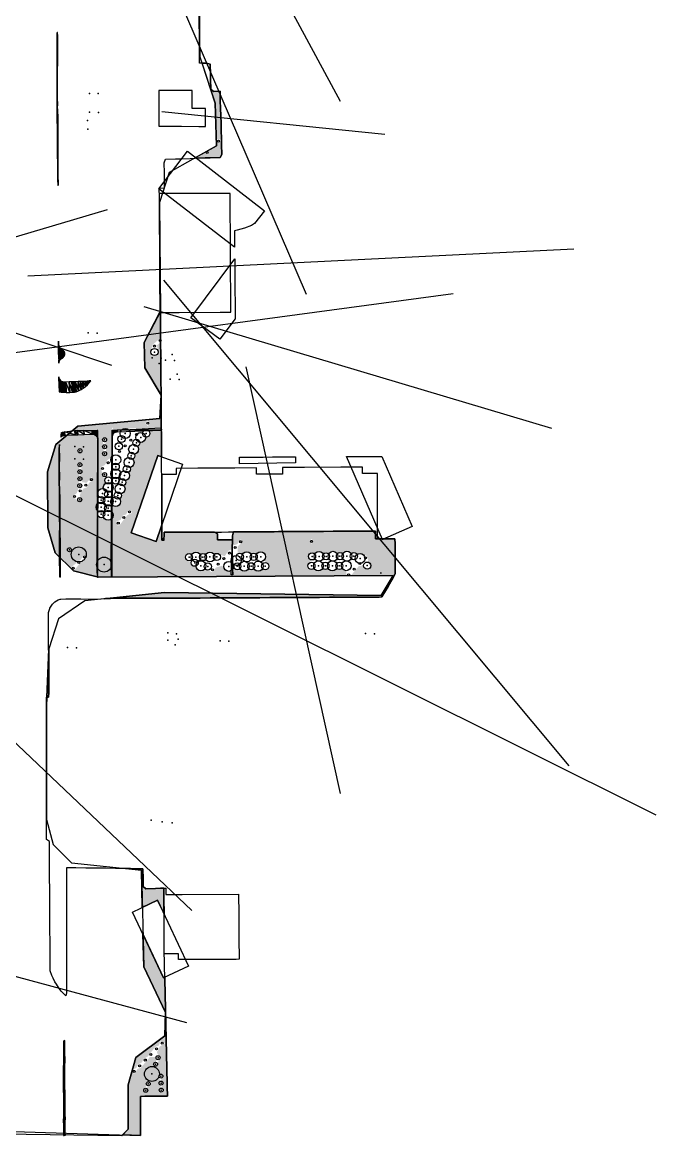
# Model space of a CAD drawing. Header units: metres. Extents: x 4 to 261, y 19 to 641.
# Drawn here: x 129.5 to 256.6, y 18.5 to 241.9 of the extents above; entities that cross this region are included whole.
import ezdxf

# ---------------------------------------------------------------- set-up
doc = ezdxf.new("R2010")
doc.units = ezdxf.units.M
for name, color, linetype in [('BOUNDARY', 7, 'Continuous'), ('BUILDING', 7, 'Continuous'), ('ELECTR_CABLE', 7, 'Continuous'), ('ELECTR_CABLE_COMM', 7, 'Continuous'), ('HEAT', 7, 'Continuous'), ('NEW_BUSH', 3, 'Continuous'), ('NEW_LAWN', 82, 'Continuous'), ('NEW_TREE', 3, 'Continuous'), ('OVERHEAD_POWER_LINE', 7, 'Continuous'), ('ROAD', 7, 'Continuous'), ('SEWER', 7, 'Continuous'), ('SIDEWALK_PATH', 7, 'Continuous'), ('TREE', 7, 'Continuous'), ('WATER_PIPELINE', 7, 'Continuous')]:
    doc.layers.add(name, color=color, linetype=linetype)

# ---------------------------------------------------------------- blocks, each defined once
blk = doc.blocks.new('СПИРЕЯ_СЕРАЯ')
blk.add_circle((0, 0), 0.2)
blk = doc.blocks.new('МИСКАНТУС_КИТАЙСКИЙ')
blk.add_circle((0, 0), 0.2)
blk = doc.blocks.new('ДЕРЕН_FLAVIRAMEA')
blk.add_circle((0, 0), 0.2)
blk = doc.blocks.new('ДЕРЕН_SIBIRICA')
blk.add_circle((0, 0), 0.2)

msp = doc.modelspace()

# ---------------------------------------------------------------- hatches: boundary and pattern name
at = {"layer": 'NEW_LAWN'}
for points in [[(167.89, 228.05), (169.2, 228.09), (169.49, 218.4), (168.44, 218.45), (168.21, 225.71), (167.25, 228.63)], [(166.02, 215.75), (166.85, 215.41), (166.96, 216.28), (168.48, 217.14), (168.46, 217.72), (169.5, 218.06), (169.58, 215.43), (169.2, 214.8), (164.3, 214.79)], [(157.35, 167.1), (154.13, 172.62), (153.98, 177.65), (157.12, 183.74), (157.26, 178.6), (155.62, 177.2), (155.34, 175.77), (155.69, 175.17), (156.39, 175.17), (156.74, 175.77), (156.54, 177.16), (157.27, 177.65)], [(192.18, 126.56), (150.37, 126.35), (150.35, 126.72), (158.04, 127.51), (192.18, 127.04)], [(153.49, 68.83), (154.27, 68.08), (157.92, 68.19), (157.95, 63.02), (156.66, 65.76), (153.59, 64.31)], [(157.87, 50.19), (158.11, 50.3), (158.27, 43.23), (153.87, 52.42), (153.72, 58.99)]]:
    msp.add_hatch(color=82, dxfattribs=at).paths.add_polyline_path(points)
h = msp.add_hatch(color=82, dxfattribs=at)
h.paths.add_polyline_path([(141.9, 159.22), (140.58, 160.03), (140.58, 159.24), (139.84, 160.25), (140.63, 160.91), (157.4, 162.46), (157.41, 160.56), (150.17, 160.4), (148, 160.09), (147.92, 159.86), (147.55, 160.83), (147.51, 154.73), (146.56, 154.05), (146.1, 153.09), (145.22, 152.66), (146.15, 149.44), (145.67, 148.47), (144.64, 147.72), (144.64, 159.99), (143.52, 160), (143.54, 159.28), (141.88, 160.02)])
h.paths.add_polyline_path([(154.68, 160.91), (155.16, 161.47), (154.68, 162.13), (154.21, 161.47)], flags=16)
h.paths.add_polyline_path([(145.9, 156.28), (145.65, 155.36), (146.18, 154.96), (146.41, 156.76), (146.12, 157.62), (146.41, 158.16), (146.03, 158.54), (145.65, 158.16)], flags=16)
h = msp.add_hatch(color=82, dxfattribs=at)
h.paths.add_polyline_path([(134.67, 140.46), (134.6, 151.7), (136.23, 157.21), (138.92, 159.47), (140.1, 159.14), (144.07, 159.23), (144.64, 157.65), (144.36, 144.65), (144.62, 130.67), (139.87, 131.86), (141.52, 133.97), (142.4, 134.4), (142.23, 135.05), (141.75, 135.05), (141.32, 134.17), (139.18, 132.49), (137.11, 134.49), (137, 154.45), (136.98, 134.62), (136.09, 135.48)])
h.paths.add_polyline_path([(137, 154.45), (137, 154.45), (137, 154.45)], flags=16)
h.paths.add_polyline_path([(137, 154.45), (136.99, 155.45), (136.98, 157.2), (136.89, 156.6)], flags=16)
h.paths.add_polyline_path([(139.5, 146.77), (141.04, 145.76), (141.37, 145.95), (141.04, 147.09), (141.77, 148.37), (142.48, 148.61), (142.9, 149.5), (143.85, 150.16), (143.37, 150.64), (142.44, 149.54), (141.56, 149.64), (141.15, 150.88), (141.45, 153.14), (141.07, 153.52), (140.69, 153.14), (140.98, 152.6), (140.68, 151.74), (140.97, 151.2), (140.76, 148.32), (140.44, 147.43)], flags=16)
h.paths.add_polyline_path([(140.89, 155.61), (141.4, 155.75), (141.27, 156.27), (140.75, 156.13)], flags=16)
h.paths.add_polyline_path([(138.64, 135.9), (139.16, 135.76), (139.3, 136.28), (138.78, 136.42)], flags=16)
h = msp.add_hatch(color=82, dxfattribs=at)
h.paths.add_polyline_path([(144.63, 142.74), (146.74, 142.03), (147.43, 142.21), (147.48, 130.66), (147.53, 144.53), (149.08, 145.26), (149.13, 146.37), (149.97, 147.82), (150.01, 148.99), (150.88, 150.47), (150.91, 151.64), (151.79, 153.12), (151.82, 154.29), (153.18, 157.54), (154.97, 159.07), (154.88, 160.12), (157.41, 160.12), (157.47, 154.73), (156.7, 154.99), (151.38, 139.46), (156.38, 137.76), (157.43, 140.81), (157.53, 138.02), (157.95, 138.02), (157.95, 139.59), (168.06, 139.65), (168.68, 139.28), (168.68, 138.1), (170.49, 138.1), (171.7, 138.11), (171.92, 139.67), (200.38, 139.83), (200.38, 138.28), (204.29, 138.31), (204.35, 131.32), (204.17, 130.94), (195.43, 130.89), (197.06, 132.83), (197.73, 132.9), (198.73, 132.21), (199.34, 132.56), (198.63, 134.89), (194.66, 135.78), (193.83, 135.42), (191.86, 135.76), (189.88, 135.4), (189.06, 135.74), (187.06, 135.11), (187.33, 133.71), (186.84, 132.85), (187.19, 132.24), (188.93, 131.88), (189.76, 132.23), (191.73, 131.89), (193.72, 132.25), (194.57, 131.59), (194.47, 130.89), (144.83, 130.62)])
h.paths.add_polyline_path([(171.72, 132.15), (174.06, 131.8), (176.04, 132.16), (176.86, 131.81), (178.6, 132.19), (178.95, 132.8), (178.18, 133.83), (178.33, 134.7), (177.84, 135.54), (175.36, 135.31), (174.55, 135.66), (173.41, 135.3), (172.7, 135.56), (172.72, 136.77), (173.82, 137.71), (173.34, 138.19), (172.68, 137.24), (171.7, 136.92), (171.7, 138.11), (171.62, 136.23), (170.84, 135.86), (170.15, 134.82), (167.17, 135.62), (166.34, 135.26), (164.37, 135.6), (162.37, 134.97), (162.37, 134.27), (164.87, 132.02), (166.39, 132.13), (167.69, 131.57), (168.35, 132.52), (169.61, 132.89), (170.44, 131.91), (171.68, 131.98), (171.73, 131.07)], flags=16)
h.paths.add_polyline_path([(201.43, 131.51), (201.44, 131.51), (201.44, 131.51)], flags=16)
h.paths.add_polyline_path([(187.56, 137.3), (188.04, 137.78), (187.56, 138.26), (187.08, 137.78)], flags=16)
h.paths.add_polyline_path([(149.67, 142.97), (149.24, 142.09), (148.38, 141.76), (148.54, 141.01), (149.02, 141.01), (150.57, 143.02), (151.45, 143.45), (151.45, 143.93), (150.8, 144.1), (150.38, 143.22)], flags=16)
h = msp.add_hatch(color=82, dxfattribs=at)
h.paths.add_polyline_path([(150.79, 19.86), (150.73, 28.71), (151.43, 31.1), (152.17, 31.03), (152.6, 31.91), (153.3, 32.16), (155.13, 34.33), (156.26, 34.3), (156.45, 33.61), (155.88, 32.87), (156.45, 32.55), (157.13, 34.18), (156.51, 35.25), (157.12, 36.44), (158.24, 37.1), (157.21, 37.48), (156.93, 36.63), (156.22, 36.38), (154.66, 34.37), (153.78, 33.94), (153.53, 33.24), (152.65, 32.81), (152.4, 32.11), (151.65, 31.85), (152.33, 34.2), (158.37, 38.74), (158.65, 26.47), (153.21, 26.41), (153.21, 18.57), (149.65, 18.68)])
h.paths.add_polyline_path([(157.46, 28.24), (157.43, 29.95), (157.7, 30.48), (157.33, 30.86), (156.95, 30.48), (157.29, 28.52), (157.01, 27.68), (157.39, 27.3), (157.77, 27.68)], flags=16)
h.paths.add_polyline_path([(154.89, 29.29), (154.45, 29.13), (154.09, 27.31), (154.61, 27.45), (154.59, 28.21), (155.16, 28.94)], flags=16)

# ---------------------------------------------------------------- linework, layer by layer
at = {"layer": 'BOUNDARY'}
msp.add_lwpolyline([(117.2, 19.69), (153.21, 18.57), (153.21, 20.42), (153.21, 21.42), (153.21, 23.42), (153.21, 24.41), (153.21, 26.41), (154.12, 26.49), (156.11, 26.49), (157.11, 26.49), (158.65, 26.47), (158.65, 26.47), (158.63, 26.95), (158.6, 27.95), (158.56, 29.93), (158.54, 30.93), (158.5, 32.94), (158.47, 33.92), (158.42, 35.92), (158.41, 36.92), (158.36, 38.91), (158.33, 39.91), (158.29, 41.91), (158.27, 42.91), (158.23, 44.9), (158.2, 45.9), (158.16, 47.9), (158.14, 48.9), (158.1, 50.88), (158.07, 51.88), (158.02, 53.88), (158.01, 54.87), (158.01, 55), (158.01, 55), (157.99, 56.87), (157.98, 57.87), (157.98, 59.87), (157.96, 60.86), (157.95, 62.86), (157.95, 63.86), (157.93, 65.84), (157.93, 66.85), (157.92, 68.19), (157.92, 68.19), (157.26, 68.17), (156.26, 68.14), (154.27, 68.08), (153.77, 68.56), (153.74, 70.56), (153.72, 71.56), (153.71, 72.09), (153.71, 72.09), (152.24, 72.1), (151.24, 72.12), (149.24, 72.13), (148.24, 72.15), (146.25, 72.18), (145.25, 72.18), (143.25, 72.21), (142.25, 72.22), (140.27, 72.24), (139.27, 72.25), (138.39, 72.27), (138.39, 72.27), (138.39, 71.15), (138.39, 70.14), (138.39, 68.16), (138.39, 67.16), (138.39, 65.16), (138.39, 64.16), (138.39, 62.17), (138.4, 61.17), (138.4, 59.17), (138.4, 58.17), (138.4, 56.18), (138.4, 55.18), (138.4, 53.18), (138.4, 52.18), (138.4, 50.2), (138.4, 49.2), (138.4, 47.2), (138.24, 46.58), (137.86, 46.96), (137.86, 46.96), (137.34, 47.52), (137.34, 47.52), (136.91, 48.08), (136.36, 48.9), (136.04, 49.42), (136.04, 49.42), (135.7, 50.11), (135.7, 50.11), (135.44, 50.67), (135.13, 51.61), (135.12, 53.62), (135.12, 54.6), (135.1, 56.6), (135.09, 57.6), (135.07, 59.6), (135.07, 60.59), (135.06, 62.59), (135.04, 63.59), (135.03, 65.59), (135.03, 66.58), (135.01, 68.58), (135, 69.58), (134.98, 71.58), (134.98, 72.56), (134.97, 74.56), (134.95, 75.57), (134.94, 77.55), (134.37, 77.98), (134.37, 79.98), (134.38, 80.99), (134.38, 82.97), (134.38, 83.97), (134.38, 85.97), (134.38, 86.97), (134.38, 88.96), (134.38, 89.96), (134.38, 91.96), (134.38, 92.96), (134.38, 94.95), (134.38, 95.95), (134.38, 97.95), (134.38, 98.95), (134.38, 100.93), (134.38, 101.93), (134.38, 103.94), (134.38, 104.94), (134.4, 106.53), (134.4, 106.53), (134.79, 106.52), (134.86, 107.43), (134.85, 109.43), (134.85, 110.43), (134.83, 112.42), (134.83, 113.42), (134.82, 115.42), (134.8, 116.42), (134.8, 118.4), (134.79, 119.4), (134.77, 121.41), (134.77, 122.41), (134.77, 123.09), (134.77, 123.09), (134.79, 123.51), (134.79, 123.51), (134.88, 123.91), (134.88, 123.91), (135.01, 124.32), (135.01, 124.32), (135.03, 124.36), (135.56, 125.2), (135.7, 125.33), (135.7, 125.33), (136.01, 125.62), (136.01, 125.62), (136.36, 125.84), (136.36, 125.84), (136.73, 126.02), (136.73, 126.02), (137.12, 126.15), (137.12, 126.15), (137.27, 126.18), (138.25, 126.26), (140.25, 126.23), (141.25, 126.23), (143.24, 126.2), (144.24, 126.18), (144.54, 126.18), (144.54, 126.18), (146.24, 126.29), (147.23, 126.33), (147.29, 126.35), (147.29, 126.35), (149.23, 126.35), (150.23, 126.35), (152.21, 126.35), (153.21, 126.36), (155.21, 126.36), (156.21, 126.36), (158.2, 126.38), (159.2, 126.38), (161.2, 126.39), (162.2, 126.39), (164.19, 126.41), (165.19, 126.41), (167.19, 126.42), (168.19, 126.42), (170.18, 126.44), (171.18, 126.44), (173.18, 126.45), (174.18, 126.45), (176.16, 126.47), (177.16, 126.47), (179.16, 126.48), (180.16, 126.48), (182.15, 126.5), (183.15, 126.51), (185.15, 126.51), (186.15, 126.53), (188.14, 126.53), (189.14, 126.54), (191.14, 126.56), (192.14, 126.56), (194.13, 126.57), (195.13, 126.57), (197.13, 126.59), (198.13, 126.59), (200.11, 126.6), (201.11, 126.6), (201.65, 126.62), (201.65, 126.62), (202.4, 127.87), (202.91, 128.72), (203.92, 130.44), (204.35, 131.32), (204.34, 133.32), (204.32, 134.31), (204.31, 136.31), (204.31, 137.31), (204.29, 138.31), (204.29, 138.31), (203.31, 138.29), (202.31, 138.29), (200.8, 138.28), (200.8, 138.28), (200.38, 138.28), (200.38, 138.28), (200.38, 138.35), (200.38, 139.35), (200.38, 139.83), (200.38, 139.83), (198.87, 139.82), (197.87, 139.82), (195.87, 139.8), (194.87, 139.8), (192.89, 139.79), (191.89, 139.79), (189.89, 139.77), (188.88, 139.77), (186.9, 139.76), (185.9, 139.74), (183.9, 139.74), (182.9, 139.73), (180.91, 139.73), (179.91, 139.71), (177.91, 139.7), (176.91, 139.7), (174.92, 139.68), (173.92, 139.68), (171.92, 139.67), (171.7, 138.89), (171.7, 138.11), (171.7, 138.11), (170.49, 138.1), (169.5, 138.1), (168.68, 138.1), (168.68, 138.1), (168.68, 139.28), (168.06, 139.65), (166.05, 139.64), (165.05, 139.62), (163.07, 139.62), (162.07, 139.61), (160.07, 139.61), (159.07, 139.59), (157.95, 139.59), (157.95, 139.59), (157.95, 138.73), (157.63, 138.02), (157.53, 138.02), (157.53, 138.02), (157.51, 139.91), (157.51, 140.91), (157.51, 142.91), (157.51, 143.91), (157.51, 145.89), (157.5, 146.89), (157.5, 148.89), (157.5, 149.89), (157.5, 151.16), (157.5, 151.16), (157.48, 151.88), (157.48, 152.88), (157.47, 154.88), (157.45, 155.88), (157.44, 157.87), (157.42, 158.87), (157.41, 160.87), (157.41, 161.85), (157.38, 163.86), (157.38, 164.86), (157.36, 166.86), (157.35, 167.84), (157.33, 169.84), (157.32, 170.84), (157.3, 172.84), (157.3, 173.83), (157.29, 175.83), (157.27, 176.83), (157.26, 178.82), (157.24, 179.82), (157.23, 181.82), (157.23, 182.82), (157.2, 184.8), (157.2, 185.81), (157.18, 187.81), (157.17, 188.81), (157.15, 190.79), (157.14, 191.79), (157.13, 193.79), (157.13, 194.79), (157.11, 196.78), (157.1, 197.78), (157.08, 199.78), (157.07, 200.78), (157.05, 202.77), (157.04, 203.77), (157.02, 205.77), (157.02, 206.77), (157.01, 208.61), (157.01, 208.61), (157.15, 208.62), (158.05, 208.71), (158.04, 210.71), (158.02, 211.71), (158.01, 213.71), (158.23, 214.47), (160.23, 214.53), (161.23, 214.56), (163.22, 214.62), (164.22, 214.65), (166.22, 214.71), (167.2, 214.74), (169.2, 214.8), (169.58, 215.43), (169.52, 217.43), (169.49, 218.42), (169.43, 220.42), (169.4, 221.42), (169.34, 223.4), (169.31, 224.4), (169.25, 226.4), (169.22, 227.4), (169.2, 228.09), (169.2, 228.09), (167.89, 228.05), (167.37, 228.52), (167.31, 230.53), (167.28, 231.51), (167.22, 233.51), (166.46, 233.74), (165.04, 233.69), (165.04, 233.69), (165.04, 234.26), (165.04, 235.26), (165.05, 237.26), (165.05, 238.26), (165.05, 240.25), (165.07, 241.25), (165.07, 243.25)], dxfattribs=at)
at = {"layer": 'BUILDING'}
for points in [[(156.9, 221.07), (157.9, 221.06), (157.9, 221.06), (160.01, 221.06), (160.01, 221.06), (160.19, 221.06), (160.19, 221.06), (160.83, 221.06), (160.83, 221.06), (161.02, 221.06), (161.02, 221.06), (161.44, 221.06), (161.44, 221.06), (164.96, 221.04), (164.96, 221.04), (165.76, 221.04), (165.76, 221.04), (166.17, 221.04), (166.17, 221.04), (166.26, 221.04), (166.26, 221.04), (166.28, 224.63), (166.28, 224.63), (163.61, 224.64), (163.61, 224.64), (163.59, 228.27), (163.59, 228.27), (161.01, 228.27), (161.01, 228.27), (160.8, 228.27), (160.8, 228.27), (160.08, 228.26), (160.08, 228.26), (159.66, 228.26), (159.66, 228.26), (157.84, 228.26), (157.84, 228.26), (156.92, 228.26), (156.92, 228.26), (156.9, 221.07)], [(156.88, 208.52), (162.68, 216.04), (178.14, 204.12), (176.13, 201.52), (175.48, 201.18), (174.08, 200.62), (172.63, 200.2), (172.08, 200.1), (172.08, 200), (172.08, 199.89), (172.09, 197.95), (172.11, 197), (172.11, 196.89), (172.11, 196.78)], [(170.53, 207.59), (168.04, 207.59), (168.04, 207.59), (160.87, 207.58), (160.87, 207.58), (157.99, 207.56), (157.99, 207.56), (156.95, 207.56), (156.95, 207.56), (157.07, 191), (157.07, 191), (157.13, 183.67), (157.13, 183.67), (158.2, 183.67), (158.2, 183.67), (160.96, 183.68), (160.96, 183.68), (169.22, 183.73), (169.22, 183.73), (171.07, 183.73), (171.07, 183.73), (171.35, 183.73), (171.35, 183.73), (171.24, 207.59), (171.24, 207.59), (170.53, 207.59)], [(172.13, 194.48), (172.13, 193.85), (172.14, 191.96), (172.15, 191.02), (172.15, 190.91), (172.17, 188.97), (172.18, 188.03), (172.18, 187.92), (172.2, 185.92), (172.2, 185.81), (172.2, 184.92), (172.23, 183.04), (172.23, 182.82), (172.23, 182.45), (169.18, 178.33), (163.35, 182.65)], [(161.69, 153.28), (156.38, 137.76), (151.39, 139.46), (156.7, 154.99)], [(184.35, 153.51), (173.1, 153.36), (173.09, 154.68), (173.81, 154.68), (173.92, 154.68), (174.87, 154.68), (176.8, 154.7), (176.91, 154.7), (177.85, 154.7), (179.74, 154.71), (180.69, 154.72), (180.91, 154.73), (182.79, 154.73), (183.67, 154.74), (183.9, 154.74), (184.33, 154.74)], [(194.54, 154.8), (194.76, 154.8), (194.87, 154.8), (195.82, 154.8), (197.76, 154.82), (197.87, 154.82), (198.8, 154.82), (200.23, 154.83), (201.64, 154.77), (207.73, 140.74), (201.77, 138.15)], [(200.79, 148.33), (200.77, 151.37), (200.77, 151.37), (199.8, 151.37), (199.8, 151.37), (199.62, 151.37), (199.62, 151.37), (197.81, 151.36), (197.81, 151.36), (197.81, 152.31), (197.81, 152.31), (197.81, 152.64), (197.81, 152.64), (193.44, 152.63), (193.44, 152.63), (186.17, 152.58), (186.17, 152.58), (181.73, 152.57), (181.73, 152.57), (181.73, 152.25), (181.73, 152.25), (181.73, 151.28), (181.73, 151.28), (178.54, 151.27), (178.54, 151.27), (176.52, 151.25), (176.52, 151.25), (176.51, 152.51), (176.51, 152.51), (172.13, 152.48), (172.13, 152.48), (171.79, 152.48), (171.79, 152.48), (164.74, 152.43), (164.74, 152.43), (160.42, 152.42), (160.42, 152.42), (160.42, 151.84), (160.42, 151.84), (160.42, 151.18), (160.42, 151.18), (158.77, 151.16), (158.77, 151.16), (158.29, 151.16), (158.29, 151.16), (157.5, 151.16), (157.5, 151.16), (157.5, 146.18), (157.5, 146.18), (157.53, 138.02), (157.53, 138.02), (157.95, 138.02), (157.95, 138.02), (157.95, 139.59), (157.95, 139.59), (158.48, 139.59), (158.48, 139.59), (161.11, 139.61), (161.11, 139.61), (168.68, 139.65), (168.68, 139.65), (169.5, 139.65), (169.5, 139.65), (170.88, 139.67), (170.88, 139.67), (171.41, 139.67), (171.41, 139.67), (171.7, 139.67), (171.7, 139.67), (172.07, 139.67), (172.07, 139.67), (200.04, 139.83), (200.04, 139.83), (200.38, 139.83), (200.38, 139.83), (200.38, 138.28), (200.38, 138.28), (200.8, 138.28), (200.8, 138.28), (200.8, 143.07), (200.8, 143.07), (200.79, 148.33)], [(172.44, 53.91), (165.26, 53.88), (160.89, 53.85), (160.87, 54.23), (160.87, 55.03), (158.65, 55.02), (158.01, 55), (157.96, 61.83), (157.93, 65.49), (157.93, 66.68), (157.92, 68.19), (158.33, 68.19), (158.35, 66.93), (161.59, 66.95), (172.93, 67.01), (172.93, 66.85), (172.93, 65.9), (172.95, 63.97), (172.95, 63.86), (172.95, 62.91), (172.96, 61.03), (172.97, 60.1), (172.98, 59.87), (172.98, 57.98), (172.99, 57.09), (172.99, 56.99), (173.01, 55.12), (173.01, 55), (173.01, 54.98), (173.02, 54.17), (173.02, 53.92)], [(156.66, 65.76), (162.87, 52.54), (157.86, 50.18), (151.65, 63.4)]]:
    msp.add_lwpolyline(points, close=True, dxfattribs=at)
at = {"layer": 'ELECTR_CABLE'}
for p, q in [((186.53, 187.3), (132.51, 312.83)), ((35.56, 171.46), (146.61, 204.34)), ((153.89, 184.9), (235.7, 160.47))]:
    msp.add_line(p, q, dxfattribs=at)
at = {"layer": 'ELECTR_CABLE_COMM'}
for p, q in [((216, 187.47), (93.86, 171.02)), ((112.57, 54.7), (162.45, 41.21))]:
    msp.add_line(p, q, dxfattribs=at)
at = {"layer": 'GROUND'}
msp.add_lwpolyline([(165.07, 243.25), (165.07, 241.25), (165.05, 240.25), (165.05, 239.16), (164.79, 250.55)], dxfattribs=at)
for points in [[(167.22, 233.51), (167.28, 231.51), (167.31, 230.53), (167.37, 228.52), (167.89, 228.05), (169.2, 228.09), (169.22, 227.4), (169.25, 226.4), (169.31, 224.4), (169.34, 223.4), (169.4, 221.42), (169.43, 220.42), (169.49, 218.42), (169.52, 217.43), (169.58, 215.43), (169.2, 214.8), (167.2, 214.74), (166.22, 214.71), (164.47, 214.66), (164.3, 214.79), (168.48, 217.14), (168.21, 225.71), (165.58, 233.71), (166.46, 233.74)], [(157.23, 181.82), (157.24, 179.82), (157.26, 178.82), (157.27, 176.83), (157.29, 175.83), (157.3, 173.83), (157.3, 172.84), (157.32, 170.84), (157.33, 169.84), (157.35, 167.84), (157.36, 166.86), (157.38, 164.86), (157.38, 163.86), (157.41, 161.85), (157.41, 160.87), (157.42, 158.87), (157.44, 157.87), (157.45, 155.88), (157.47, 154.88), (157.47, 154.73), (156.7, 154.99), (151.39, 139.46), (156.38, 137.76), (157.51, 141.07), (157.51, 140.91), (157.51, 139.91), (157.53, 138.02), (157.63, 138.02), (157.95, 138.02), (157.95, 138.73), (157.95, 139.59), (158.48, 139.59), (159.07, 139.59), (159.42, 139.6), (161.11, 139.61), (162.07, 139.61), (162.7, 139.62), (163.64, 139.62), (165.05, 139.62), (165.99, 139.64), (168.06, 139.65), (168.68, 139.28), (168.68, 138.1), (169.5, 138.1), (170.49, 138.1), (171.7, 138.11), (171.7, 138.89), (171.92, 139.67), (172.07, 139.67), (174.61, 139.68), (174.92, 139.68), (176.03, 139.69), (177.16, 139.7), (177.91, 139.7), (179.91, 139.71), (180.05, 139.71), (182.24, 139.73), (182.9, 139.73), (183.32, 139.73), (184.78, 139.74), (185.9, 139.74), (186.62, 139.75), (189.87, 139.77), (189.89, 139.77), (189.95, 139.77), (192.41, 139.79), (192.89, 139.79), (194.58, 139.8), (194.95, 139.8), (195.87, 139.8), (197.87, 139.82), (198.87, 139.82), (200.38, 139.83), (200.38, 139.35), (200.38, 138.35), (200.38, 138.28), (200.8, 138.28), (201.71, 138.29), (201.77, 138.15), (202.1, 138.29), (202.31, 138.29), (203.31, 138.29), (204.29, 138.31), (204.31, 137.31), (204.31, 136.31), (204.32, 134.31), (204.34, 133.32), (204.35, 131.32), (203.92, 130.44), (202.91, 128.72), (202.4, 127.87), (201.65, 126.62), (201.11, 126.6), (200.11, 126.6), (198.13, 126.59), (197.13, 126.59), (195.13, 126.57), (194.13, 126.57), (192.14, 126.56), (191.14, 126.56), (189.14, 126.54), (188.14, 126.53), (186.15, 126.53), (185.15, 126.51), (183.15, 126.51), (182.15, 126.5), (180.16, 126.48), (179.16, 126.48), (177.16, 126.47), (176.16, 126.47), (174.18, 126.45), (173.18, 126.45), (171.18, 126.44), (170.18, 126.44), (168.19, 126.42), (167.19, 126.42), (165.19, 126.41), (164.19, 126.41), (162.2, 126.39), (161.2, 126.39), (159.2, 126.38), (158.2, 126.38), (156.21, 126.36), (155.21, 126.36), (153.21, 126.36), (152.21, 126.35), (150.23, 126.35), (149.23, 126.35), (147.29, 126.35), (147.23, 126.33), (146.24, 126.29), (145.95, 126.27), (158.04, 127.51), (201.53, 126.91), (203.95, 130.94), (144.83, 130.62), (139.81, 131.88), (136.09, 135.48), (134.67, 140.46), (134.6, 151.7), (136.23, 157.21), (140.63, 160.91), (157.12, 162.46), (157.35, 167.1), (154.13, 172.62), (153.98, 177.65), (157.12, 183.74), (157.13, 183.67), (157.22, 183.67), (157.23, 182.82)], [(134.83, 113.42), (134.83, 112.42), (134.85, 110.43), (134.85, 109.43), (134.86, 107.43), (134.79, 106.52), (134.46, 106.53), (134.81, 116.12), (134.82, 115.42)], [(134.38, 85.97), (134.38, 83.97), (134.38, 82.97), (134.38, 81.98), (134.38, 82), (134.38, 88.54), (134.38, 86.97)], [(152.24, 72.1), (153.71, 72.09), (153.72, 71.56), (153.74, 70.56), (153.77, 68.56), (154.27, 68.08), (156.26, 68.14), (157.26, 68.17), (157.92, 68.19), (157.93, 66.68), (157.93, 65.84), (157.93, 65.49), (157.95, 63.66), (157.95, 63.02), (156.66, 65.76), (153.59, 64.31), (153.42, 71.78), (150.26, 72.12), (151.24, 72.12)], [(158.14, 48.9), (158.16, 47.9), (158.2, 45.9), (158.23, 44.9), (158.27, 42.91), (158.29, 41.91), (158.33, 39.91), (158.36, 38.91), (158.41, 36.92), (158.42, 35.92), (158.47, 33.92), (158.5, 32.94), (158.54, 30.93), (158.56, 29.93), (158.6, 27.95), (158.63, 26.95), (158.65, 26.47), (157.11, 26.49), (156.11, 26.49), (154.12, 26.49), (153.21, 26.41), (153.21, 24.41), (153.21, 23.42), (153.21, 21.42), (153.21, 20.42), (153.21, 18.57), (149.65, 18.68), (150.79, 19.86), (150.73, 28.71), (152.33, 34.2), (158.11, 38.54), (158.26, 43.24), (153.87, 52.42), (153.72, 59), (157.86, 50.18), (158.11, 50.3)]]:
    msp.add_lwpolyline(points, close=True, dxfattribs=at)
at = {"layer": 'HEAT'}
for p, q in [((130.62, 191.05), (240.17, 196.44)), ((63.96, 158.06), (163.55, 63.68)), ((124.28, 148.89), (256.63, 82.88))]:
    msp.add_line(p, q, dxfattribs=at)
at = {"layer": 'NEW_BUSH'}
for centre, radius in [((156.04, 175.77), 0.72), ((149.42, 158.31), 0.72), ((150.17, 159.42), 1), ((153.27, 158.63), 1), ((154.37, 159.42), 0.72), ((146.03, 158.16), 0.4), ((146.03, 156.76), 0.4), ((148.88, 156.85), 0.72), ((151.85, 156.25), 1), ((152.4, 157.54), 0.72), ((141.08, 155.94), 0.4), ((146.03, 155.36), 0.4), ((148.27, 154.15), 1), ((150.94, 153.6), 1), ((151.39, 154.93), 0.72), ((141.06, 151.74), 0.4), ((141.07, 153.14), 0.4), ((148.26, 151.35), 1), ((148.26, 152.75), 0.72), ((150.03, 150.96), 1), ((150.49, 152.28), 0.72), ((141.06, 150.34), 0.4), ((146.03, 151.16), 0.4), ((146.78, 150.01), 0.72), ((148.25, 149.95), 0.72), ((149.58, 149.63), 0.72), ((141.05, 148.94), 0.4), ((145.64, 147.4), 1), ((146.77, 148.61), 1), ((146.76, 147.21), 0.72), ((148.67, 146.98), 0.72), ((149.13, 148.31), 1), ((141.04, 146.14), 0.4), ((145.33, 144.65), 1), ((145.34, 146.05), 0.72), ((146.75, 145.81), 1), ((148.24, 145.75), 1), ((145.33, 143.25), 0.72), ((146.74, 143.01), 1), ((146.75, 144.41), 0.72), ((138.97, 136.09), 0.4), ((162.97, 134.62), 0.72), ((164.37, 134.63), 1), ((164.11, 133.49), 0.72), ((165.77, 134.63), 0.72), ((167.17, 134.64), 1), ((168.57, 134.65), 0.72), ((172.42, 133.93), 1), ((173.15, 134.67), 0.72), ((174.55, 134.68), 1), ((175.95, 134.69), 0.72), ((177.35, 134.7), 1), ((187.66, 134.76), 0.72), ((189.06, 134.77), 1), ((190.46, 134.77), 0.72), ((191.86, 134.78), 1), ((193.26, 134.79), 0.72), ((194.66, 134.8), 1), ((196.06, 134.81), 0.72), ((197.29, 134.35), 1), ((165.36, 132.87), 1), ((166.73, 132.74), 0.72), ((170.93, 132.76), 1), ((172.66, 132.77), 0.72), ((174.06, 132.78), 1), ((175.46, 132.78), 0.72), ((176.86, 132.79), 1), ((178.26, 132.8), 0.72), ((187.53, 132.85), 0.72), ((188.93, 132.86), 1), ((190.33, 132.86), 0.72), ((191.73, 132.87), 1), ((193.13, 132.88), 0.72), ((194.53, 132.89), 1), ((198.73, 132.91), 0.72), ((156.76, 34.18), 0.4), ((156.26, 32.87), 0.4), ((154.78, 28.94), 0.4), ((157.33, 30.48), 0.4), ((157.36, 29.08), 0.4), ((154.28, 27.64), 0.4), ((157.39, 27.68), 0.4)]:
    msp.add_circle(centre, radius, dxfattribs=at)
for p in [(156.04, 175.77), (150.17, 159.42), (153.27, 158.63), (154.37, 159.42), (146.03, 158.16), (146.03, 156.76), (148.88, 156.85), (149.42, 158.31), (152.4, 157.54), (141.08, 155.94), (146.03, 155.36), (151.39, 154.93), (151.85, 156.25), (141.07, 153.14), (148.26, 152.75), (148.27, 154.15), (150.49, 152.28), (150.94, 153.6), (141.06, 151.74), (141.06, 150.34), (146.03, 151.16), (146.78, 150.01), (148.25, 149.95), (148.26, 151.35), (150.03, 150.96), (141.05, 148.94), (146.77, 148.61), (149.13, 148.31), (149.58, 149.63), (141.04, 146.14), (145.34, 146.05), (145.64, 147.4), (146.75, 145.81), (146.76, 147.21), (148.24, 145.75), (148.67, 146.98), (145.33, 144.65), (145.33, 143.25), (146.74, 143.01), (146.75, 144.41), (138.97, 136.09), (162.97, 134.62), (164.37, 134.63), (165.77, 134.63), (167.17, 134.64), (168.57, 134.65), (173.15, 134.67), (174.55, 134.68), (175.95, 134.69), (177.35, 134.7), (187.66, 134.76), (189.06, 134.77), (190.46, 134.77), (191.86, 134.78), (193.26, 134.79), (194.66, 134.8), (196.06, 134.81), (197.29, 134.35), (164.11, 133.49), (165.36, 132.87), (166.73, 132.74), (170.93, 132.76), (172.42, 133.93), (172.66, 132.77), (174.06, 132.78), (175.46, 132.78), (176.86, 132.79), (178.26, 132.8), (187.53, 132.85), (188.93, 132.86), (190.33, 132.86), (191.73, 132.87), (193.13, 132.88), (194.53, 132.89), (198.73, 132.91), (156.76, 34.18), (156.26, 32.87), (157.33, 30.48), (157.36, 29.08), (154.28, 27.64), (154.78, 28.94), (157.39, 27.68)]:
    msp.add_point(p, dxfattribs=at)
at = {"layer": 'NEW_TREE'}
for centre in [(140.85, 135.15), (145.93, 133.11), (155.52, 30.91)]:
    msp.add_circle(centre, 1.5, dxfattribs=at)
for p in [(140.85, 135.15), (145.93, 133.11), (155.52, 30.91)]:
    msp.add_point(p, dxfattribs=at)
at = {"layer": 'OVERHEAD_POWER_LINE'}
for p, q in [((147.46, 173.08), (96.81, 190.03)), ((174.4, 172.79), (193.32, 87.18))]:
    msp.add_line(p, q, dxfattribs=at)
at = {"layer": 'ROAD'}
msp.add_lwpolyline([(164.79, 250.55), (165.15, 235.01), (168.21, 225.71), (168.48, 217.14), (158.99, 211.79), (157.03, 205.76), (157.22, 183.92), (153.98, 177.65), (154.13, 172.62), (157.35, 167.1), (157.12, 162.46), (140.63, 160.91), (136.23, 157.21), (134.6, 151.7), (134.67, 140.46), (136.09, 135.48), (139.81, 131.88), (144.83, 130.62), (203.95, 130.94), (201.53, 126.91), (158.04, 127.51), (142.09, 125.87), (136.81, 122.26), (134.81, 116.2), (134.4, 104.79), (134.38, 82), (135.72, 76.97), (139.41, 73.3), (153.42, 71.78), (153.87, 52.42), (158.26, 43.24), (158.11, 38.54), (152.33, 34.2), (150.73, 28.71), (150.79, 19.86), (149.5, 18.52), (125.47, 18.85)], dxfattribs=at)
msp.add_lwpolyline([(201.43, 131.3), (201.43, 131.51), (201.44, 131.51)], close=True, dxfattribs=at)
at = {"layer": 'SEWER'}
for p, q in [((142.32, 320.67), (193.32, 226.1)), ((157.49, 224.01), (202.27, 219.45))]:
    msp.add_line(p, q, dxfattribs=at)
at = {"layer": 'SIDEWALK_PATH'}
for points in [[(136.53, 239.89), (136.58, 239.14), (136.58, 239.14), (136.52, 226.99), (136.52, 226.99), (136.53, 239.89), (136.58, 239.14), (136.52, 226.99), (136.52, 226.99), (136.61, 225.18), (136.61, 225.18), (136.58, 239.14)], [(136.58, 239.89), (136.53, 239.89), (136.53, 239.89), (136.58, 239.14), (136.58, 239.14), (136.58, 239.89)], [(136.52, 226.99), (136.61, 225.18), (136.61, 225.18), (136.52, 225.09), (136.52, 225.09), (136.52, 226.99), (136.61, 225.18), (136.52, 225.09), (136.52, 225.09), (136.62, 223), (136.62, 223), (136.61, 225.18)], [(136.52, 225.09), (136.62, 223), (136.62, 223), (136.62, 210.96), (136.62, 210.96), (136.52, 225.09), (136.62, 223), (136.62, 210.96), (136.62, 210.96), (136.68, 209.7), (136.68, 209.7), (136.62, 223)], [(136.62, 210.96), (136.68, 209.7), (136.68, 209.7), (136.62, 210.47), (136.62, 210.47), (136.62, 210.96), (136.68, 209.7), (136.62, 210.47), (136.62, 210.47), (136.68, 209.23), (136.68, 209.23), (136.68, 209.7)], [(136.68, 209.23), (136.62, 210.47), (136.62, 210.47), (136.62, 210.41), (136.62, 210.41), (136.68, 209.23)], [(136.68, 209.23), (136.68, 209.17), (136.68, 209.17), (136.62, 210.41), (136.62, 210.41), (136.68, 209.23), (136.68, 209.17), (136.62, 210.41), (136.62, 210.41), (136.64, 209.38), (136.64, 209.38), (136.68, 209.17)], [(136.8, 177.97), (136.79, 177.97), (136.79, 177.97), (136.8, 177.59), (136.8, 177.59), (136.8, 177.97)], [(136.79, 177.97), (136.8, 177.59), (136.8, 177.59), (136.79, 177.62), (136.79, 177.62), (136.79, 177.97), (136.8, 177.59), (136.79, 177.62), (136.79, 177.62), (136.8, 177.28), (136.8, 177.28), (136.8, 177.59)], [(136.79, 177.62), (136.97, 174.04), (136.97, 174.04), (136.8, 176.7), (136.8, 176.7), (136.79, 177.62), (136.97, 174.04), (136.8, 176.7), (136.8, 176.7), (136.94, 173.98), (136.94, 173.98), (136.97, 174.04)], [(136.83, 177.09), (136.98, 174.05), (136.98, 174.05), (136.8, 177.28), (136.8, 177.28), (136.83, 177.09), (136.98, 174.05), (136.8, 177.28), (136.8, 177.28), (136.97, 174.04), (136.97, 174.04), (136.98, 174.05)], [(136.8, 176.7), (136.94, 173.98), (136.94, 173.98), (136.8, 175.64), (136.8, 175.64), (136.8, 176.7), (136.94, 173.98), (136.8, 175.64), (136.8, 175.64), (136.89, 173.89), (136.89, 173.89), (136.94, 173.98)], [(136.83, 177.07), (136.98, 174.07), (136.98, 174.07), (136.83, 177.09), (136.83, 177.09), (136.83, 177.07), (136.98, 174.07), (136.83, 177.09), (136.83, 177.09), (136.98, 174.05), (136.98, 174.05), (136.98, 174.07)], [(136.88, 176.91), (137.03, 174.11), (137.03, 174.11), (136.83, 177.07), (136.83, 177.07), (136.88, 176.91), (137.03, 174.11), (136.83, 177.07), (136.83, 177.07), (136.98, 174.07), (136.98, 174.07), (137.03, 174.11)], [(136.97, 176.73), (137.1, 174.22), (137.1, 174.22), (136.88, 176.91), (136.88, 176.91), (136.97, 176.73), (137.1, 174.22), (136.88, 176.91), (136.88, 176.91), (137.03, 174.11), (137.03, 174.11), (137.1, 174.22)], [(136.97, 176.73), (136.97, 176.73), (136.97, 176.73), (137.1, 174.22), (137.1, 174.22), (136.97, 176.73), (136.97, 176.73), (137.1, 174.22), (137.1, 174.22), (136.98, 176.73), (136.98, 176.73), (136.97, 176.73)], [(137.09, 176.58), (137.21, 174.32), (137.21, 174.32), (136.98, 176.73), (136.98, 176.73), (137.09, 176.58), (137.21, 174.32), (136.98, 176.73), (136.98, 176.73), (137.1, 174.22), (137.1, 174.22), (137.21, 174.32)], [(137.13, 176.53), (137.25, 174.35), (137.25, 174.35), (137.09, 176.58), (137.09, 176.58), (137.13, 176.53), (137.25, 174.35), (137.09, 176.58), (137.09, 176.58), (137.21, 174.32), (137.21, 174.32), (137.25, 174.35)], [(137.24, 176.44), (137.34, 174.41), (137.34, 174.41), (137.13, 176.53), (137.13, 176.53), (137.24, 176.44), (137.34, 174.41), (137.13, 176.53), (137.13, 176.53), (137.25, 174.35), (137.25, 174.35), (137.34, 174.41)], [(136.89, 173.89), (136.8, 175.64), (136.8, 175.64), (136.82, 174.14), (136.82, 174.14), (136.89, 173.89)], [(137.31, 176.4), (137.42, 174.46), (137.42, 174.46), (137.24, 176.44), (137.24, 176.44), (137.31, 176.4), (137.42, 174.46), (137.24, 176.44), (137.24, 176.44), (137.34, 174.41), (137.34, 174.41), (137.42, 174.46)], [(137.4, 176.34), (137.49, 174.5), (137.49, 174.5), (137.31, 176.4), (137.31, 176.4), (137.4, 176.34), (137.49, 174.5), (137.31, 176.4), (137.31, 176.4), (137.42, 174.46), (137.42, 174.46), (137.49, 174.5)], [(137.49, 176.29), (137.58, 174.56), (137.58, 174.56), (137.4, 176.34), (137.4, 176.34), (137.49, 176.29), (137.58, 174.56), (137.4, 176.34), (137.4, 176.34), (137.49, 174.5), (137.49, 174.5), (137.58, 174.56)], [(137.58, 176.25), (137.65, 174.62), (137.65, 174.62), (137.49, 176.29), (137.49, 176.29), (137.58, 176.25), (137.65, 174.62), (137.49, 176.29), (137.49, 176.29), (137.58, 174.56), (137.58, 174.56), (137.65, 174.62)], [(137.65, 176.17), (137.73, 174.68), (137.73, 174.68), (137.58, 176.25), (137.58, 176.25), (137.65, 176.17), (137.73, 174.68), (137.58, 176.25), (137.58, 176.25), (137.65, 174.62), (137.65, 174.62), (137.73, 174.68)], [(137.71, 176.11), (137.79, 174.77), (137.79, 174.77), (137.65, 176.17), (137.65, 176.17), (137.71, 176.11), (137.79, 174.77), (137.65, 176.17), (137.65, 176.17), (137.73, 174.68), (137.73, 174.68), (137.79, 174.77)], [(137.79, 176.02), (137.85, 174.85), (137.85, 174.85), (137.71, 176.11), (137.71, 176.11), (137.79, 176.02), (137.85, 174.85), (137.71, 176.11), (137.71, 176.11), (137.79, 174.77), (137.79, 174.77), (137.85, 174.85)], [(137.83, 175.97), (137.89, 174.93), (137.89, 174.93), (137.79, 176.02), (137.79, 176.02), (137.83, 175.97), (137.89, 174.93), (137.79, 176.02), (137.79, 176.02), (137.85, 174.85), (137.85, 174.85), (137.89, 174.93)], [(137.89, 175.86), (137.94, 175.02), (137.94, 175.02), (137.83, 175.97), (137.83, 175.97), (137.89, 175.86), (137.94, 175.02), (137.83, 175.97), (137.83, 175.97), (137.89, 174.93), (137.89, 174.93), (137.94, 175.02)], [(137.92, 175.79), (137.97, 175.13), (137.97, 175.13), (137.89, 175.86), (137.89, 175.86), (137.92, 175.79), (137.97, 175.13), (137.89, 175.86), (137.89, 175.86), (137.94, 175.02), (137.94, 175.02), (137.97, 175.13)], [(137.97, 175.67), (137.98, 175.2), (137.98, 175.2), (137.92, 175.79), (137.92, 175.79), (137.97, 175.67), (137.98, 175.2), (137.92, 175.79), (137.92, 175.79), (137.97, 175.13), (137.97, 175.13), (137.98, 175.2)], [(137.98, 175.59), (138, 175.34), (138, 175.34), (137.97, 175.67), (137.97, 175.67), (137.98, 175.59), (138, 175.34), (137.97, 175.67), (137.97, 175.67), (137.98, 175.2), (137.98, 175.2), (138, 175.34)], [(138, 175.4), (137.98, 175.59), (137.98, 175.59), (138, 175.34), (138, 175.34), (138, 175.4)], [(136.89, 173.89), (136.85, 173.71), (136.85, 173.71), (136.82, 174.14), (136.82, 174.14), (136.89, 173.89), (136.85, 173.71), (136.82, 174.14), (136.82, 174.14), (136.82, 173.52), (136.82, 173.52), (136.85, 173.71)], [(137, 167.78), (136.98, 167.78), (136.98, 167.78), (136.83, 170.81), (136.83, 170.81), (137, 167.78), (136.98, 167.78), (136.83, 170.81), (136.83, 170.81), (136.88, 167.78), (136.88, 167.78), (136.98, 167.78)], [(137, 167.78), (136.85, 170.62), (136.85, 170.62), (136.83, 170.81), (136.83, 170.81), (137, 167.78)], [(136.91, 170.46), (137.04, 167.77), (137.04, 167.77), (136.85, 170.62), (136.85, 170.62), (136.91, 170.46), (137.04, 167.77), (136.85, 170.62), (136.85, 170.62), (137, 167.78), (137, 167.78), (137.04, 167.77)], [(136.95, 170.37), (137.07, 167.77), (137.07, 167.77), (136.91, 170.46), (136.91, 170.46), (136.95, 170.37), (137.07, 167.77), (136.91, 170.46), (136.91, 170.46), (137.04, 167.77), (137.04, 167.77), (137.07, 167.77)], [(137, 170.29), (137.12, 167.77), (137.12, 167.77), (136.95, 170.37), (136.95, 170.37), (137, 170.29), (137.12, 167.77), (136.95, 170.37), (136.95, 170.37), (137.07, 167.77), (137.07, 167.77), (137.12, 167.77)], [(137.1, 170.14), (137.22, 167.75), (137.22, 167.75), (137, 170.29), (137, 170.29), (137.1, 170.14), (137.22, 167.75), (137, 170.29), (137, 170.29), (137.12, 167.77), (137.12, 167.77), (137.22, 167.75)], [(137.24, 170.01), (137.34, 167.74), (137.34, 167.74), (137.1, 170.14), (137.1, 170.14), (137.24, 170.01), (137.34, 167.74), (137.1, 170.14), (137.1, 170.14), (137.22, 167.75), (137.22, 167.75), (137.34, 167.74)], [(137.39, 169.92), (137.49, 167.74), (137.49, 167.74), (137.24, 170.01), (137.24, 170.01), (137.39, 169.92), (137.49, 167.74), (137.24, 170.01), (137.24, 170.01), (137.34, 167.74), (137.34, 167.74), (137.49, 167.74)], [(137.56, 169.84), (137.67, 167.71), (137.67, 167.71), (137.39, 169.92), (137.39, 169.92), (137.56, 169.84), (137.67, 167.71), (137.39, 169.92), (137.39, 169.92), (137.49, 167.74), (137.49, 167.74), (137.67, 167.71)], [(137.7, 169.81), (137.8, 167.71), (137.8, 167.71), (137.56, 169.84), (137.56, 169.84), (137.7, 169.81), (137.8, 167.71), (137.56, 169.84), (137.56, 169.84), (137.67, 167.71), (137.67, 167.71), (137.8, 167.71)], [(137.74, 169.8), (137.85, 167.69), (137.85, 167.69), (137.7, 169.81), (137.7, 169.81), (137.74, 169.8), (137.85, 167.69), (137.7, 169.81), (137.7, 169.81), (137.8, 167.71), (137.8, 167.71), (137.85, 167.69)], [(137.92, 169.78), (138.03, 167.68), (138.03, 167.68), (137.74, 169.8), (137.74, 169.8), (137.92, 169.78), (138.03, 167.68), (137.74, 169.8), (137.74, 169.8), (137.85, 167.69), (137.85, 167.69), (138.03, 167.68)], [(138.22, 169.8), (138.33, 167.66), (138.33, 167.66), (137.92, 169.78), (137.92, 169.78), (138.22, 169.8), (138.33, 167.66), (137.92, 169.78), (137.92, 169.78), (138.03, 167.68), (138.03, 167.68), (138.33, 167.66)], [(138.95, 169.83), (139.07, 167.66), (139.07, 167.66), (138.22, 169.8), (138.22, 169.8), (138.95, 169.83), (139.07, 167.66), (138.22, 169.8), (138.22, 169.8), (138.33, 167.66), (138.33, 167.66), (139.07, 167.66)], [(139.48, 169.84), (139.6, 167.69), (139.6, 167.69), (138.95, 169.83), (138.95, 169.83), (139.48, 169.84), (139.6, 167.69), (138.95, 169.83), (138.95, 169.83), (139.07, 167.66), (139.07, 167.66), (139.6, 167.69)], [(139.7, 169.86), (139.8, 167.71), (139.8, 167.71), (139.48, 169.84), (139.48, 169.84), (139.7, 169.86), (139.8, 167.71), (139.48, 169.84), (139.48, 169.84), (139.6, 167.69), (139.6, 167.69), (139.8, 167.71)], [(139.91, 169.87), (140.01, 167.71), (140.01, 167.71), (139.7, 169.86), (139.7, 169.86), (139.91, 169.87), (140.01, 167.71), (139.7, 169.86), (139.7, 169.86), (139.8, 167.71), (139.8, 167.71), (140.01, 167.71)], [(140.22, 169.87), (140.33, 167.77), (140.33, 167.77), (139.91, 169.87), (139.91, 169.87), (140.22, 169.87), (140.33, 167.77), (139.91, 169.87), (139.91, 169.87), (140.01, 167.71), (140.01, 167.71), (140.33, 167.77)], [(140.72, 169.9), (140.82, 167.98), (140.82, 167.98), (140.22, 169.87), (140.22, 169.87), (140.72, 169.9), (140.82, 167.98), (140.22, 169.87), (140.22, 169.87), (140.33, 167.77), (140.33, 167.77), (140.82, 167.98)], [(141.21, 169.92), (141.3, 168.22), (141.3, 168.22), (140.72, 169.9), (140.72, 169.9), (141.21, 169.92), (141.3, 168.22), (140.72, 169.9), (140.72, 169.9), (140.82, 167.98), (140.82, 167.98), (141.3, 168.22)], [(141.67, 169.93), (141.75, 168.5), (141.75, 168.5), (141.21, 169.92), (141.21, 169.92), (141.67, 169.93), (141.75, 168.5), (141.21, 169.92), (141.21, 169.92), (141.3, 168.22), (141.3, 168.22), (141.75, 168.5)], [(142.12, 169.95), (142.18, 168.83), (142.18, 168.83), (141.67, 169.93), (141.67, 169.93), (142.12, 169.95), (142.18, 168.83), (141.67, 169.93), (141.67, 169.93), (141.75, 168.5), (141.75, 168.5), (142.18, 168.83)], [(142.54, 169.96), (142.58, 169.19), (142.58, 169.19), (142.12, 169.95), (142.12, 169.95), (142.54, 169.96), (142.58, 169.19), (142.12, 169.95), (142.12, 169.95), (142.18, 168.83), (142.18, 168.83), (142.58, 169.19)], [(142.93, 169.98), (142.94, 169.57), (142.94, 169.57), (142.54, 169.96), (142.54, 169.96), (142.93, 169.98), (142.94, 169.57), (142.54, 169.96), (142.54, 169.96), (142.58, 169.19), (142.58, 169.19), (142.94, 169.57)], [(143.27, 169.99), (142.93, 169.98), (142.93, 169.98), (142.94, 169.57), (142.94, 169.57), (143.27, 169.99)], [(137.42, 158.85), (137.34, 158.81), (137.34, 158.81), (137.33, 159.3), (137.33, 159.3), (137.42, 158.85), (137.34, 158.81), (137.33, 159.3), (137.33, 159.3), (137.22, 158.67), (137.22, 158.67), (137.34, 158.81)], [(137.42, 158.85), (137.37, 159.63), (137.37, 159.63), (137.33, 159.3), (137.33, 159.3), (137.42, 158.85)], [(137.45, 159.64), (137.49, 158.91), (137.49, 158.91), (137.37, 159.63), (137.37, 159.63), (137.45, 159.64), (137.49, 158.91), (137.37, 159.63), (137.37, 159.63), (137.42, 158.85), (137.42, 158.85), (137.49, 158.91)], [(137.61, 159.67), (137.64, 158.99), (137.64, 158.99), (137.45, 159.64), (137.45, 159.64), (137.61, 159.67), (137.64, 158.99), (137.45, 159.64), (137.45, 159.64), (137.49, 158.91), (137.49, 158.91), (137.64, 158.99)], [(137.79, 159.69), (137.82, 159.03), (137.82, 159.03), (137.61, 159.67), (137.61, 159.67), (137.79, 159.69), (137.82, 159.03), (137.61, 159.67), (137.61, 159.67), (137.64, 158.99), (137.64, 158.99), (137.82, 159.03)], [(137.95, 159.72), (137.98, 159.06), (137.98, 159.06), (137.79, 159.69), (137.79, 159.69), (137.95, 159.72), (137.98, 159.06), (137.79, 159.69), (137.79, 159.69), (137.82, 159.03), (137.82, 159.03), (137.98, 159.06)], [(138.01, 159.73), (138.04, 159.06), (138.04, 159.06), (137.95, 159.72), (137.95, 159.72), (138.01, 159.73), (138.04, 159.06), (137.95, 159.72), (137.95, 159.72), (137.98, 159.06), (137.98, 159.06), (138.04, 159.06)], [(140.06, 160.03), (140.1, 159.14), (140.1, 159.14), (138.01, 159.73), (138.01, 159.73), (140.06, 160.03), (140.1, 159.14), (138.01, 159.73), (138.01, 159.73), (138.04, 159.06), (138.04, 159.06), (140.1, 159.14)], [(140.58, 160.03), (140.63, 159.17), (140.63, 159.17), (140.06, 160.03), (140.06, 160.03), (140.58, 160.03), (140.63, 159.17), (140.06, 160.03), (140.06, 160.03), (140.1, 159.14), (140.1, 159.14), (140.63, 159.17)], [(141.88, 160.02), (141.91, 159.21), (141.91, 159.21), (140.58, 160.03), (140.58, 160.03), (141.88, 160.02), (141.91, 159.21), (140.58, 160.03), (140.58, 160.03), (140.63, 159.17), (140.63, 159.17), (141.91, 159.21)], [(143.52, 160), (143.55, 159.27), (143.55, 159.27), (141.88, 160.02), (141.88, 160.02), (143.52, 160), (143.55, 159.27), (141.88, 160.02), (141.88, 160.02), (141.91, 159.21), (141.91, 159.21), (143.55, 159.27)], [(143.7, 160), (143.75, 159.27), (143.75, 159.27), (143.52, 160), (143.52, 160), (143.7, 160), (143.75, 159.27), (143.52, 160), (143.52, 160), (143.55, 159.27), (143.55, 159.27), (143.75, 159.27)], [(143.88, 160), (143.93, 159.23), (143.93, 159.23), (143.7, 160), (143.7, 160), (143.88, 160), (143.93, 159.23), (143.7, 160), (143.7, 160), (143.75, 159.27), (143.75, 159.27), (143.93, 159.23)], [(144.06, 160), (144.09, 159.15), (144.09, 159.15), (143.88, 160), (143.88, 160), (144.06, 160), (144.09, 159.15), (143.88, 160), (143.88, 160), (143.93, 159.23), (143.93, 159.23), (144.09, 159.15)], [(144.21, 160), (144.25, 159.05), (144.25, 159.05), (144.06, 160), (144.06, 160), (144.21, 160), (144.25, 159.05), (144.06, 160), (144.06, 160), (144.09, 159.15), (144.09, 159.15), (144.25, 159.05)], [(144.33, 160), (144.39, 158.91), (144.39, 158.91), (144.21, 160), (144.21, 160), (144.33, 160), (144.39, 158.91), (144.21, 160), (144.21, 160), (144.25, 159.05), (144.25, 159.05), (144.39, 158.91)], [(144.43, 160), (144.49, 158.76), (144.49, 158.76), (144.33, 160), (144.33, 160), (144.43, 160), (144.49, 158.76), (144.33, 160), (144.33, 160), (144.39, 158.91), (144.39, 158.91), (144.49, 158.76)], [(144.51, 160), (144.58, 158.6), (144.58, 158.6), (144.43, 160), (144.43, 160), (144.51, 160), (144.58, 158.6), (144.43, 160), (144.43, 160), (144.49, 158.76), (144.49, 158.76), (144.58, 158.6)], [(144.55, 160), (144.63, 158.41), (144.63, 158.41), (144.51, 160), (144.51, 160), (144.55, 160), (144.63, 158.41), (144.51, 160), (144.51, 160), (144.58, 158.6), (144.58, 158.6), (144.63, 158.41)], [(144.64, 159.99), (144.55, 160), (144.55, 160), (144.64, 158.14), (144.64, 158.14), (144.64, 159.99)], [(147.58, 158.75), (147.48, 130.66), (147.48, 130.66), (147.37, 132.89), (147.37, 132.89), (147.58, 158.75), (147.48, 130.66), (147.37, 132.89), (147.37, 132.89), (147.36, 130.66), (147.36, 130.66), (147.48, 130.66)], [(147.58, 158.75), (147.54, 159.38), (147.54, 159.38), (147.37, 132.89), (147.37, 132.89), (147.58, 158.75)], [(147.55, 159.91), (147.6, 158.94), (147.6, 158.94), (147.54, 159.38), (147.54, 159.38), (147.55, 159.91), (147.6, 158.94), (147.54, 159.38), (147.54, 159.38), (147.58, 158.75), (147.58, 158.75), (147.6, 158.94)], [(147.61, 160.08), (147.66, 159.14), (147.66, 159.14), (147.55, 160.06), (147.55, 160.06), (147.61, 160.08), (147.66, 159.14), (147.55, 160.06), (147.55, 160.06), (147.6, 158.97), (147.6, 158.97), (147.66, 159.14)], [(147.55, 160.06), (147.6, 158.97), (147.6, 158.97), (147.55, 159.91), (147.55, 159.91), (147.55, 160.06), (147.6, 158.97), (147.55, 159.91), (147.55, 159.91), (147.6, 158.94), (147.6, 158.94), (147.6, 158.97)], [(147.7, 160.08), (147.75, 159.32), (147.75, 159.32), (147.61, 160.08), (147.61, 160.08), (147.7, 160.08), (147.75, 159.32), (147.61, 160.08), (147.61, 160.08), (147.66, 159.14), (147.66, 159.14), (147.75, 159.32)], [(147.84, 160.08), (147.87, 159.47), (147.87, 159.47), (147.7, 160.08), (147.7, 160.08), (147.84, 160.08), (147.87, 159.47), (147.7, 160.08), (147.7, 160.08), (147.75, 159.32), (147.75, 159.32), (147.87, 159.47)], [(148, 160.09), (148.02, 159.6), (148.02, 159.6), (147.84, 160.08), (147.84, 160.08), (148, 160.09), (148.02, 159.6), (147.84, 160.08), (147.84, 160.08), (147.87, 159.47), (147.87, 159.47), (148.02, 159.6)], [(148.18, 160.09), (148.2, 159.69), (148.2, 159.69), (148, 160.09), (148, 160.09), (148.18, 160.09), (148.2, 159.69), (148, 160.09), (148, 160.09), (148.02, 159.6), (148.02, 159.6), (148.2, 159.69)], [(148.38, 160.11), (148.39, 159.76), (148.39, 159.76), (148.18, 160.09), (148.18, 160.09), (148.38, 160.11), (148.39, 159.76), (148.18, 160.09), (148.18, 160.09), (148.2, 159.69), (148.2, 159.69), (148.39, 159.76)], [(148.57, 160.12), (148.58, 159.78), (148.58, 159.78), (148.38, 160.11), (148.38, 160.11), (148.57, 160.12), (148.58, 159.78), (148.38, 160.11), (148.38, 160.11), (148.39, 159.76), (148.39, 159.76), (148.58, 159.78)], [(157.39, 160.56), (157.42, 160.12), (157.42, 160.12), (148.57, 160.12), (148.57, 160.12), (157.39, 160.56), (157.42, 160.12), (148.57, 160.12), (148.57, 160.12), (148.58, 159.78), (148.58, 159.78), (157.42, 160.12)], [(157.41, 160.56), (157.39, 160.56), (157.39, 160.56), (157.42, 160.12), (157.42, 160.12), (157.41, 160.56)], [(136.98, 157.2), (136.89, 156.6), (136.89, 156.6), (137, 154.45), (137, 154.45), (136.98, 157.2)], [(136.89, 156.6), (137, 154.45), (137, 154.45), (136.89, 153.03), (136.89, 153.03), (136.89, 156.6), (137, 154.45), (136.89, 153.03), (136.89, 153.03), (137.01, 150.36), (137.01, 150.36), (137, 154.45)], [(144.64, 158.14), (144.64, 158.23), (144.64, 158.23), (144.55, 132.11), (144.55, 132.11), (144.64, 158.14)], [(144.64, 158.14), (144.63, 130.62), (144.63, 130.62), (144.55, 132.11), (144.55, 132.11), (144.64, 158.14), (144.63, 130.62), (144.55, 132.11), (144.55, 132.11), (144.55, 130.62), (144.55, 130.62), (144.63, 130.62)], [(136.89, 153.03), (137.01, 150.36), (137.01, 150.36), (136.88, 149.64), (136.88, 149.64), (136.89, 153.03), (137.01, 150.36), (136.88, 149.64), (136.88, 149.64), (137.04, 146.43), (137.04, 146.43), (137.01, 150.36)], [(137.04, 146.43), (136.88, 149.64), (136.88, 149.64), (136.98, 133.59), (136.98, 133.59), (137.04, 146.43)], [(137.04, 146.43), (137.13, 130.6), (137.13, 130.6), (136.98, 133.59), (136.98, 133.59), (137.04, 146.43), (137.13, 130.6), (136.98, 133.59), (136.98, 133.59), (137, 130.63), (137, 130.63), (137.13, 130.6)], [(171.7, 138.11), (171.55, 134.54), (171.55, 134.54), (171.73, 131.07), (171.73, 131.07), (171.7, 138.11), (171.55, 134.54), (171.73, 131.07), (171.73, 131.07), (171.4, 131.07), (171.4, 131.07), (171.55, 134.54)], [(137.86, 37.58), (138.04, 33.79), (138.04, 33.79), (137.8, 27.81), (137.8, 27.81), (137.86, 37.58), (138.04, 33.79), (137.8, 27.81), (137.8, 27.81), (138.1, 21.74), (138.1, 21.74), (138.04, 33.79)], [(138.03, 37.64), (137.86, 37.58), (137.86, 37.58), (138.04, 33.79), (138.04, 33.79), (138.03, 37.64)], [(138.1, 21.74), (137.8, 27.81), (137.8, 27.81), (137.77, 21.9), (137.77, 21.9), (138.1, 21.74)], [(137.94, 18.57), (137.77, 21.9), (137.77, 21.9), (138.13, 18.57), (138.13, 18.57), (137.94, 18.57), (137.77, 21.9), (138.13, 18.57), (138.13, 18.57), (138.1, 21.74), (138.1, 21.74), (137.77, 21.9)], [(137.79, 18.57), (137.94, 18.57), (137.94, 18.57), (137.77, 21.9), (137.77, 21.9), (137.79, 18.57)]]:
    msp.add_lwpolyline(points, close=True, dxfattribs=at)
at = {"layer": 'TREE'}
for p in [(142.97, 227.67), (144.73, 227.61), (143.03, 223.88), (144.79, 223.82), (142.59, 222.22), (142.69, 220.46), (142.76, 179.62), (144.52, 179.55), (155.6, 174.58), (157.35, 174.56), (159.59, 175.26), (157.01, 173.43), (158.25, 174.16), (160.05, 174.08), (159.18, 170.31), (160.58, 171.35), (160.99, 170.23), (140.05, 156.78), (141.82, 156.71), (140.05, 154.31), (141.81, 154.25), (158.73, 119.44), (160.43, 119.25), (198.4, 119.31), (200.17, 119.25), (138.61, 116.49), (140.37, 116.43), (158.72, 117.98), (160.19, 117), (160.81, 118.17), (169.19, 117.8), (170.95, 117.73), (155.38, 81.82), (157.59, 81.49), (159.57, 81.28)]:
    msp.add_point(p, dxfattribs=at)
at = {"layer": 'WATER_PIPELINE'}
msp.add_line((157.83, 190.21), (239.16, 92.77), dxfattribs=at)

# ---------------------------------------------------------------- block references
at = {"layer": 'BUSH'}
for name, p in [('ДЕРЕН_FLAVIRAMEA', (168.87, 218.08)), ('ДЕРЕН_FLAVIRAMEA', (166.61, 215.82)), ('ДЕРЕН_SIBIRICA', (156.03, 176.97)), ('ДЕРЕН_SIBIRICA', (157.16, 178.1)), ('МИСКАНТУС_КИТАЙСКИЙ', (154.69, 161.47)), ('СПИРЕЯ_СЕРАЯ', (152.42, 159.21)), ('СПИРЕЯ_СЕРАЯ', (150.16, 156.95)), ('СПИРЕЯ_СЕРАЯ', (151.29, 158.08)), ('СПИРЕЯ_СЕРАЯ', (149.03, 155.82)), ('ДЕРЕН_SIBIRICA', (145.63, 152.42)), ('СПИРЕЯ_СЕРАЯ', (146.77, 153.56)), ('ДЕРЕН_SIBIRICA', (143.37, 150.16)), ('ДЕРЕН_SIBIRICA', (141.11, 147.9)), ('ДЕРЕН_SIBIRICA', (142.24, 149.03)), ('ДЕРЕН_FLAVIRAMEA', (139.98, 146.77)), ('МИСКАНТУС_КИТАЙСКИЙ', (151.04, 143.69)), ('МИСКАНТУС_КИТАЙСКИЙ', (148.78, 141.43)), ('МИСКАНТУС_КИТАЙСКИЙ', (149.91, 142.56)), ('ДЕРЕН_SIBIRICA', (172.21, 136.57)), ('СПИРЕЯ_СЕРАЯ', (173.34, 137.71)), ('ДЕРЕН_FLAVIRAMEA', (187.56, 137.78)), ('СПИРЕЯ_СЕРАЯ', (141.99, 134.64)), ('ДЕРЕН_SIBIRICA', (169.95, 134.31)), ('ДЕРЕН_SIBIRICA', (171.08, 135.44)), ('МИСКАНТУС_КИТАЙСКИЙ', (198.39, 134.47)), ('СПИРЕЯ_СЕРАЯ', (139.73, 132.37)), ('СПИРЕЯ_СЕРАЯ', (140.86, 133.51)), ('ДЕРЕН_FLAVIRAMEA', (167.69, 132.05)), ('ДЕРЕН_SIBIRICA', (168.82, 133.18)), ('МИСКАНТУС_КИТАЙСКИЙ', (196.13, 132.21)), ('МИСКАНТУС_КИТАЙСКИЙ', (197.26, 133.34)), ('СПИРЕЯ_СЕРАЯ', (195, 131.08)), ('СПИРЕЯ_СЕРАЯ', (156.46, 35.97)), ('МИСКАНТУС_КИТАЙСКИЙ', (157.59, 37.1)), ('СПИРЕЯ_СЕРАЯ', (154.2, 33.71)), ('СПИРЕЯ_СЕРАЯ', (155.33, 34.84)), ('СПИРЕЯ_СЕРАЯ', (151.93, 31.44)), ('СПИРЕЯ_СЕРАЯ', (153.06, 32.57))]:
    msp.add_blockref(name, p, dxfattribs=at)

doc.saveas('drawing.dxf')
